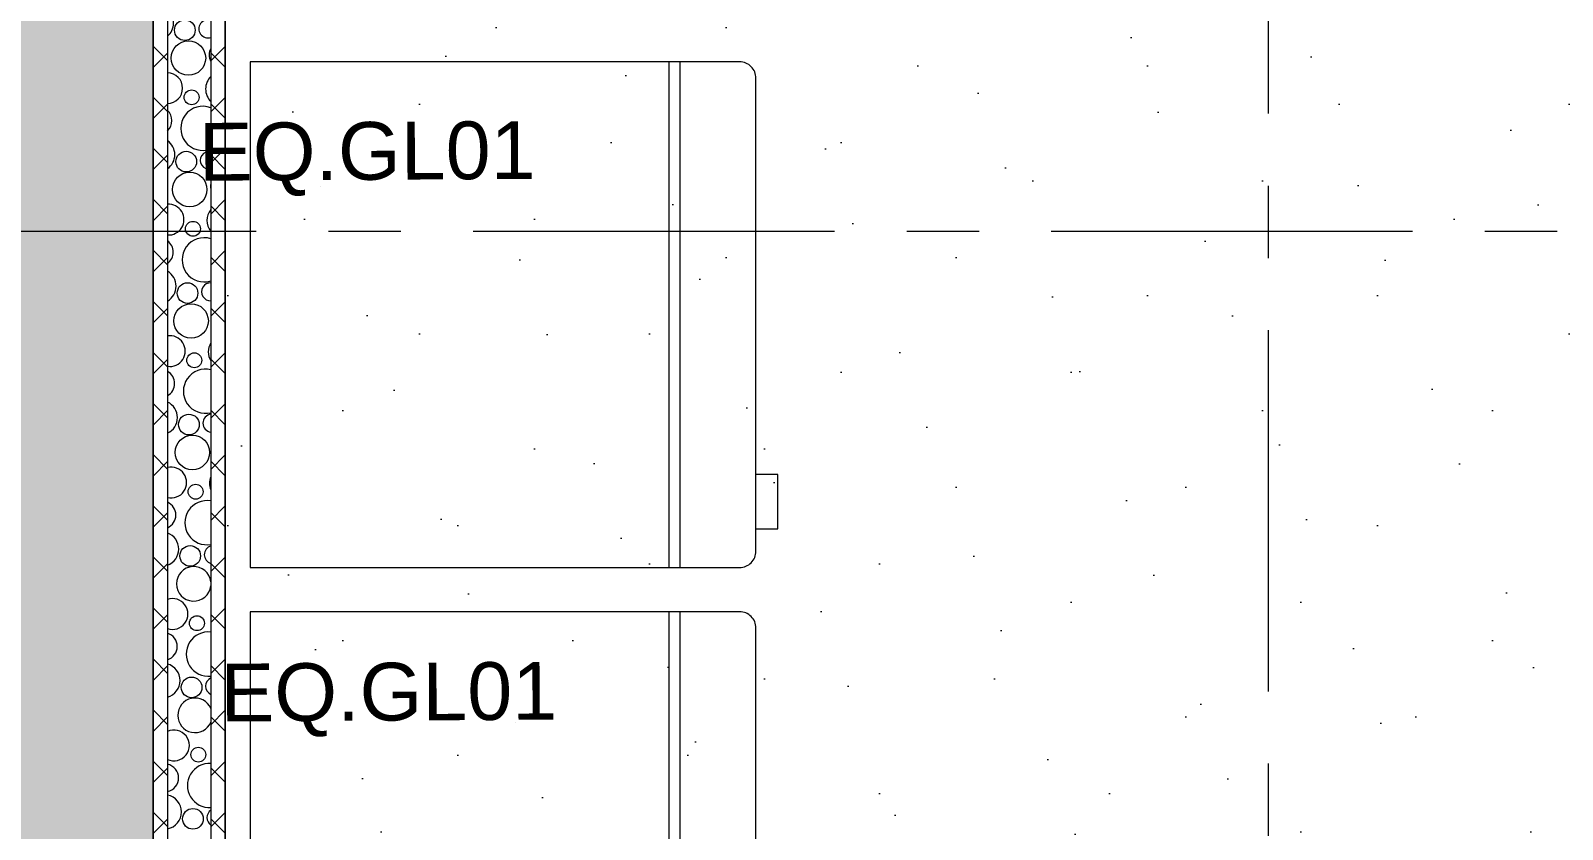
# Model space of a CAD drawing. Header units: metres. Extents: x -77.1 to 22, y -70.6 to -27.7.
# Drawn here: x -51.343 to -49.224, y -36.672 to -35.567 of the extents above; entities that cross this region are included whole.
import ezdxf

# ---------------------------------------------------------------- set-up
doc = ezdxf.new("R2010")
doc.units = ezdxf.units.M
doc.header["$MEASUREMENT"] = 0
doc.linetypes.add('Dot & Dashed', pattern=[0.6, 0.5, -0.05, 0, -0.05])
for name, color, linetype, lineweight in [('0_Caneta_No__99', 7, 'Continuous', 20), ('LAJES.EST_Caneta_No__241', 7, 'Continuous', 13), ('LAJES.EST_Caneta_No__96', 252, 'Continuous', 0), ('NOTAS BANCADAS_Caneta_No__99', 7, 'Continuous', 20), ('PAREDE CONSTRUIR_Caneta_No__241', 7, 'Continuous', 13), ('PAREDE CONSTRUIR_Caneta_No__83', 84, 'Continuous', 0), ('PAREDE CONSTRUIR_Caneta_No__96', 252, 'Continuous', 0)]:
    doc.layers.add(name, color=color, linetype=linetype, lineweight=lineweight)
for name, color, linetype in [('COTAS EXECUTIVO.EXEC', 7, 'Continuous'), ('NOTAS BANCADAS', 7, 'Continuous'), ('PAREDE CONSTRUIR', 7, 'Continuous')]:
    doc.layers.add(name, color=color, linetype=linetype)
for name, color, linetype, lineweight, true_color in [('COTAS EXECUTIVO.EXEC_Caneta_No__25', 7, 'Continuous', 13, 0x982312), ('EQUIPAMENTOS.ARQ_Caneta_No__13', 7, 'Continuous', 0, 0xaaaaaa), ('LAJES.EST_Caneta_No__18', 7, 'Continuous', 0, 0xdfdfdf), ('LAJES.EST_Caneta_No__254', 7, 'Continuous', 0, 0xd1c9ad), ('ZONA_Caneta_No__56', 7, 'Continuous', 0, 0xffe495)]:
    doc.layers.add(name, color=color, linetype=linetype, lineweight=lineweight, true_color=true_color)
doc.styles.add('ESTILO_GERADO_1', font='arial.ttf')
doc.dimstyles.new('ESTILO_GERADO__1', dxfattribs={"dimtxt": 0.1, "dimasz": 0.0475, "dimexe": 0.18, "dimexo": 0.1, "dimgap": 0, "dimtad": 1, "dimtih": 1, "dimtoh": 1, "dimzin": 0, "dimdsep": 46, "dimtxsty": 'ESTILO_GERADO_1', "dimblk": 'ARROWHEAD_11', "dimblk1": 'ARROWHEAD_11', "dimblk2": 'ARROWHEAD_11', "dimcen": 0.09, "dimclrd": 256, "dimclre": 256, "dimclrt": 256, "dimadec": 0, "dimazin": 0, "dimtfac": 1, "dimtdec": 4, "dimtmove": 0, "dimatfit": 3, "dimfxl": 0, "dimtolj": 1, "dimtzin": 0, "dimarcsym": 0})
doc.dimstyles.new('ESTILO_GERADO__24', dxfattribs={"dimtxt": 0.1, "dimasz": 0.0475, "dimexe": 0.18, "dimexo": 1.150023, "dimgap": 0, "dimtad": 1, "dimtih": 1, "dimtoh": 1, "dimzin": 0, "dimdsep": 46, "dimtxsty": 'ESTILO_GERADO_1', "dimblk": 'ARROWHEAD_11', "dimblk1": 'ARROWHEAD_11', "dimblk2": 'ARROWHEAD_11', "dimcen": 0.09, "dimclrd": 256, "dimclre": 256, "dimclrt": 256, "dimadec": 0, "dimazin": 0, "dimtfac": 1, "dimtdec": 4, "dimtmove": 0, "dimatfit": 3, "dimfxl": 0, "dimtolj": 1, "dimtzin": 0, "dimarcsym": 0})
pattern_1 = [(45, (0, 0.5), (-0.159099, 0.159099), [0, -0.15, 0, -0.225]), (110, (0.5, 0.5), (0.21143084, 0.07695453), [0, -0.11, 0, -0.19])]
pattern_2 = [(45, (0, 0), (-0.03535534, 0.03535534), []), (135, (0, 0), (0.03535534, 0.03535534), [])]

# ---------------------------------------------------------------- blocks, each defined once
blk = doc.blocks.new('*X226')
at = {"layer": 'PAREDE CONSTRUIR_Caneta_No__96', "color": 252, "linetype": 'Continuous', "lineweight": 0}
for centre, radius in [((-51.13, -35.566), 0.0143), ((-51.1251, -35.6046), 0.0239), ((-51.1207, -35.659), 0.0103), ((-51.1281, -35.748), 0.0143), ((-51.1233, -35.7866), 0.0239), ((-51.1188, -35.841), 0.0103), ((-51.1263, -35.93), 0.0143), ((-51.1214, -35.9686), 0.0239), ((-51.117, -36.023), 0.0103), ((-51.1244, -36.112), 0.0143), ((-51.1196, -36.1506), 0.0239), ((-51.1151, -36.205), 0.0103), ((-51.1226, -36.2939), 0.0143), ((-51.1133, -36.387), 0.0103), ((-51.1207, -36.4759), 0.0143), ((-51.1114, -36.569), 0.0103), ((-51.1188, -36.6579), 0.0143)]:
    blk.add_circle(centre, radius, dxfattribs=at)
for centre, radius, start, end in [((-51.1695, -35.5564), 0.0237, 310.7687, 49.2313), ((-51.0981, -35.5642), 0.0125, 71.3083, 288.6917), ((-51.0771, -35.6002), 0.0192, 151.8978, 208.1022), ((-51.1544, -35.6463), 0.0213, 270.8918, 89.1082), ((-51.0776, -35.6474), 0.0237, 133.9174, 226.0826), ((-51.1671, -35.6912), 0.0192, 313.0163, 46.9837), ((-51.1051, -35.7019), 0.0306, 68.8786, 291.1214), ((-51.1676, -35.7384), 0.0237, 305.0742, 54.9258), ((-51.0962, -35.7462), 0.0125, 80.0606, 279.9394), ((-51.0753, -35.7822), 0.0192, 168.1737, 191.8263), ((-51.1525, -35.8283), 0.0213, 265.8959, 94.1041), ((-51.0758, -35.8294), 0.0237, 140.533, 219.467), ((-51.1653, -35.8732), 0.0192, 305.8413, 54.1587), ((-51.1032, -35.8839), 0.0306, 72.5559, 287.4441), ((-51.1658, -35.9204), 0.0237, 299.7533, 60.2467), ((-51.0943, -35.9282), 0.0125, 88.5824, 271.4176), ((-51.1507, -36.0103), 0.0213, 260.8685, 99.1315), ((-51.0739, -36.0114), 0.0237, 148.251, 211.749), ((-51.1634, -36.0552), 0.0192, 299.2668, 60.7332), ((-51.1014, -36.0659), 0.0306, 76.1603, 283.8397), ((-51.1639, -36.1024), 0.0237, 294.7018, 65.2982), ((-51.0925, -36.1102), 0.0125, 97.0728, 262.9272), ((-51.1488, -36.1923), 0.0213, 255.7689, 104.2311), ((-51.0721, -36.1934), 0.0237, 158.2379, 201.7621), ((-51.0995, -36.2479), 0.0306, 79.7096, 280.2904), ((-51.1616, -36.2372), 0.0192, 293.0922, 66.9078), ((-51.1621, -36.2844), 0.0237, 289.848, 70.152), ((-51.0906, -36.2922), 0.0125, 105.7237, 254.2763), ((-51.1177, -36.3326), 0.0239, 6.8038, 353.1962), ((-51.147, -36.3743), 0.0213, 250.5511, 109.4489), ((-51.1597, -36.4192), 0.0192, 287.1904, 72.8096), ((-51.0976, -36.4298), 0.0306, 83.2194, 276.7806), ((-51.1602, -36.4664), 0.0237, 285.1386, 74.8614), ((-51.0888, -36.4742), 0.0125, 114.7631, 245.2369), ((-51.1159, -36.5146), 0.0239, 23.7602, 336.2398), ((-51.1451, -36.5563), 0.0213, 245.1592, 114.8408), ((-51.1578, -36.6012), 0.0192, 281.4716, 78.5284), ((-51.0958, -36.6118), 0.0306, 86.7038, 273.2962), ((-51.1584, -36.6484), 0.0237, 280.532, 79.468), ((-51.0869, -36.6562), 0.0125, 124.523, 235.477)]:
    blk.add_arc(centre, radius, start, end, dxfattribs=at)
blk = doc.blocks.new('Refrigerator 26_2')
at = {"layer": 'EQUIPAMENTOS.ARQ_Caneta_No__13', "color": 253, "linetype": 'Continuous', "lineweight": 0, "true_color": 0xaaaaaa}
for p, q in [((0.7, 0.1204), (0, 0.1204)), ((0.7, 0.1054), (0, 0.1054)), ((0.0535, 0), (0.1288, 0))]:
    blk.add_line(p, q, dxfattribs=at)
at = {"layer": 'EQUIPAMENTOS.ARQ_Caneta_No__13', "color": 253, "linetype": 'Continuous', "lineweight": 0, "true_color": 0xaaaaaa, "flags": 128}
blk.add_lwpolyline([(0.6774, 0, 0.414214), (0.7, 0.0226), (0.7, 0.7), (0, 0.7), (0, 0.0226, 0.414214), (0.0226, 0), (0.0535, 0), (0.0535, -0.0301), (0.1288, -0.0301), (0.1288, 0)], format="xyb", close=True, dxfattribs=at)
blk = doc.blocks.new('*D562')
at = {"layer": 'COTAS EXECUTIVO.EXEC_Caneta_No__25', "linetype": 'Continuous', "lineweight": 13, "true_color": 0x982312}
for points in [[(-53.8265, -42.7026), (-53.8256, -42.7074), (-53.8229, -42.7115), (-53.8188, -42.7142), (-53.814, -42.7151), (-53.8093, -42.7142), (-53.8052, -42.7115), (-53.8025, -42.7074), (-53.8015, -42.7026), (-53.8025, -42.6979), (-53.8052, -42.6938), (-53.8093, -42.6911), (-53.814, -42.6901), (-53.8188, -42.6911), (-53.8229, -42.6938), (-53.8256, -42.6979)], [(-44.0265, -42.7026), (-44.0256, -42.7074), (-44.0229, -42.7115), (-44.0188, -42.7142), (-44.014, -42.7151), (-44.0093, -42.7142), (-44.0052, -42.7115), (-44.0025, -42.7074), (-44.0015, -42.7026), (-44.0025, -42.6979), (-44.0052, -42.6938), (-44.0093, -42.6911), (-44.014, -42.6901), (-44.0188, -42.6911), (-44.0229, -42.6938), (-44.0256, -42.6979)]]:
    blk.add_hatch(color=24, dxfattribs=at).paths.add_polyline_path(points)
at = {"layer": 'COTAS EXECUTIVO.EXEC_Caneta_No__25', "color": 24, "linetype": 'Continuous', "lineweight": 13, "true_color": 0x982312}
for p, q in [((-53.814, -42.6901), (-53.814, -42.6026)), ((-44.014, -42.6901), (-44.014, -42.6026)), ((-53.839, -42.7026), (-53.8265, -42.7026)), ((-53.8015, -42.7026), (-44.0265, -42.7026)), ((-44.0015, -42.7026), (-43.989, -42.7026)), ((-53.814, -42.7495), (-53.814, -42.7151)), ((-44.014, -42.7495), (-44.014, -42.7151))]:
    blk.add_line(p, q, dxfattribs=at)
for centre in [(-53.814, -42.7026), (-44.014, -42.7026)]:
    blk.add_circle(centre, 0.0125, dxfattribs=at)
at = {"layer": 'COTAS EXECUTIVO.EXEC_Caneta_No__25', "color": 24, "lineweight": 13, "true_color": 0x982312, "insert": (-49.0475, -42.6826), "char_height": 0.1, "attachment_point": 7, "style": 'ESTILO_GERADO_1'}
blk.add_mtext('\\A1;{\\pql;\\fArial|b0|i0|c0|p0;\\W1.000000;9,80}', dxfattribs=at)
blk = doc.blocks.new('ARROWHEAD_11')
at = {"color": 0, "linetype": 'Continuous', "lineweight": 0}
blk.add_line((0, 0), (-1, 0), dxfattribs=at)
at = {"color": 0, "linetype": 'Continuous', "lineweight": 0, "const_width": 0.25, "flags": 128}
blk.add_lwpolyline([(-0.125, 0, 1), (0.125, 0, 1)], format="xyb", close=True, dxfattribs=at)
blk = doc.blocks.new('*D718')
at = {"layer": 'COTAS EXECUTIVO.EXEC_Caneta_No__25', "linetype": 'Continuous', "lineweight": 13, "true_color": 0x982312}
for points in [[(-53.8265, -37.9218), (-53.8256, -37.9266), (-53.8229, -37.9306), (-53.8188, -37.9333), (-53.814, -37.9343), (-53.8093, -37.9333), (-53.8052, -37.9306), (-53.8025, -37.9266), (-53.8015, -37.9218), (-53.8025, -37.917), (-53.8052, -37.9129), (-53.8093, -37.9102), (-53.814, -37.9093), (-53.8188, -37.9102), (-53.8229, -37.9129), (-53.8256, -37.917)], [(-45.7065, -37.9218), (-45.7056, -37.9266), (-45.7029, -37.9306), (-45.6988, -37.9333), (-45.694, -37.9343), (-45.6893, -37.9333), (-45.6852, -37.9306), (-45.6825, -37.9266), (-45.6815, -37.9218), (-45.6825, -37.917), (-45.6852, -37.9129), (-45.6893, -37.9102), (-45.694, -37.9093), (-45.6988, -37.9102), (-45.7029, -37.9129), (-45.7056, -37.917)]]:
    blk.add_hatch(color=24, dxfattribs=at).paths.add_polyline_path(points)
at = {"layer": 'COTAS EXECUTIVO.EXEC_Caneta_No__25', "color": 24, "linetype": 'Continuous', "lineweight": 13, "true_color": 0x982312}
for p, q in [((-53.814, -37.9093), (-53.814, -36.7718)), ((-45.694, -37.9093), (-45.694, -36.7718)), ((-53.839, -37.9218), (-53.8265, -37.9218)), ((-53.814, -37.9687), (-53.814, -37.9343)), ((-53.8015, -37.9218), (-45.7065, -37.9218)), ((-45.694, -37.9687), (-45.694, -37.9343))]:
    blk.add_line(p, q, dxfattribs=at)
for centre in [(-53.814, -37.9218), (-45.694, -37.9218)]:
    blk.add_circle(centre, 0.0125, dxfattribs=at)
at = {"layer": 'COTAS EXECUTIVO.EXEC_Caneta_No__25', "color": 24, "lineweight": 13, "true_color": 0x982312, "char_height": 0.1, "attachment_point": 7, "style": 'ESTILO_GERADO_1'}
for s, insert in [('\\A1;{\\pql;\\fArial|b0|i0|c0|p0;\\W1.000000;8,12}', (-50.021, -37.9018)), ('\\A1;{\\pql;\\fArial|b0|i0|c0|p0;\\W1.000000;0,20}', (-45.9735, -37.9018))]:
    blk.add_mtext(s, dxfattribs=dict(at, insert=insert))
blk = doc.blocks.new('Rótulo_89_7', base_point=(-50.9692, -36.4193))
at = {"layer": 'NOTAS BANCADAS_Caneta_No__99', "color": 7, "lineweight": 20, "insert": (-50.7354, -36.4412), "char_height": 0.08, "attachment_point": 2, "rotation": 0.323, "style": 'ESTILO_GERADO_1'}
blk.add_mtext('\\A1;{\\pqc;\\pt0,99;\\fArial|b0|i0|c0|p0;\\W1.000000;EQ.GL01\\fArial|b0|i0|c0|p0;\\W1.000000;\\A1{\\H.66x;\\S^  ;}\\fArial|b0|i0|c0|p0;\\W1.000000;\\fArial|b0|i0|c0|p0;\\W1.000000;\\A1{\\H.66x;\\S^  ;}\\fArial|b0|i0|c0|p0;\\W1.000000;\\fArial|b0|i0|c0|p0;\\W1.000000;\\fArial|b0|i0|c0|p0;\\W1.000000;\\fArial|b0|i0|c0|p0;\\W1.000000;\\fArial|b0|i0|c0|p0;\\W1.000000;\\fArial|b0|i0|c0|p0;\\W1.000000;\\fArial|b0|i0|c0|p0;\\W1.000000;\\A1{\\H.66x;\\S^  ;}\\fArial|b0|i0|c0|p0;\\W1.000000;\\fArial|b0|i0|c0|p0;\\W1.000000;\\A1{\\H.66x;\\S^  ;}\\fArial|b0|i0|c0|p0;\\W1.000000;\\fArial|b0|i0|c0|p0;\\W1.000000;\\fArial|b0|i0|c0|p0;\\W1.000000;\\fArial|b0|i0|c0|p0;\\W1.000000;\\fArial|b0|i0|c0|p0;\\W1.000000;\\fArial|b0|i0|c0|p0;\\W1.000000;\\fArial|b0|i0|c0|p0;\\W1.000000;\\A1{\\H.66x;\\S^  ;}\\fArial|b0|i0|c0|p0;\\W1.000000;\\fArial|b0|i0|c0|p0;\\W1.000000;\\A1{\\H.66x;\\S^  ;}\\fArial|b0|i0|c0|p0;\\W1.000000;\\fArial|b0|i0|c0|p0;\\W1.000000;\\fArial|b0|i0|c0|p0;\\W1.000000;\\fArial|b0|i0|c0|p0;\\W1.000000;\\fArial|b0|i0|c0|p0;\\W1.000000;\\fArial|b0|i0|c0|p0;\\W1.000000;\\fArial|b0|i0|c0|p0;\\W1.000000;\\A1{\\H.66x;\\S^  ;}\\fArial|b0|i0|c0|p0;\\W1.000000;\\fArial|b0|i0|c0|p0;\\W1.000000;\\A1{\\H.66x;\\S^  ;}\\fArial|b0|i0|c0|p0;\\W1.000000;\\fArial|b0|i0|c0|p0;\\W1.000000;\\fArial|b0|i0|c0|p0;\\W1.000000;\\fArial|b0|i0|c0|p0;\\W1.000000;\\fArial|b0|i0|c0|p0;\\W1.000000;\\fArial|b0|i0|c0|p0;\\W1.000000;\\fArial|b0|i0|c0|p0;\\W1.000000;\\A1{\\H.66x;\\S^  ;}\\fArial|b0|i0|c0|p0;\\W1.000000;\\fArial|b0|i0|c0|p0;\\W1.000000;\\A1{\\H.66x;\\S^  ;}\\fArial|b0|i0|c0|p0;\\W1.000000;\\fArial|b0|i0|c0|p0;\\W1.000000;\\fArial|b0|i0|c0|p0;\\W1.000000;\\fArial|b0|i0|c0|p0;\\W1.000000;\\fArial|b0|i0|c0|p0;\\W1.000000;\\fArial|b0|i0|c0|p0;\\W1.000000;\\fArial|b0|i0|c0|p0;\\W1.000000;\\A1{\\H.66x;\\S^  ;}\\fArial|b0|i0|c0|p0;\\W1.000000;}', dxfattribs=at)
blk = doc.blocks.new('Rótulo_109_7', base_point=(-50.9991, -35.6705))
at = {"layer": 'NOTAS BANCADAS_Caneta_No__99', "color": 7, "lineweight": 20, "insert": (-50.7653, -35.6925), "char_height": 0.08, "attachment_point": 2, "rotation": 0.323, "style": 'ESTILO_GERADO_1'}
blk.add_mtext('\\A1;{\\pqc;\\pt0,99;\\fArial|b0|i0|c0|p0;\\W1.000000;EQ.GL01\\fArial|b0|i0|c0|p0;\\W1.000000;\\A1{\\H.66x;\\S^  ;}\\fArial|b0|i0|c0|p0;\\W1.000000;\\fArial|b0|i0|c0|p0;\\W1.000000;\\A1{\\H.66x;\\S^  ;}\\fArial|b0|i0|c0|p0;\\W1.000000;\\fArial|b0|i0|c0|p0;\\W1.000000;\\fArial|b0|i0|c0|p0;\\W1.000000;\\fArial|b0|i0|c0|p0;\\W1.000000;\\fArial|b0|i0|c0|p0;\\W1.000000;\\fArial|b0|i0|c0|p0;\\W1.000000;\\fArial|b0|i0|c0|p0;\\W1.000000;\\A1{\\H.66x;\\S^  ;}\\fArial|b0|i0|c0|p0;\\W1.000000;\\fArial|b0|i0|c0|p0;\\W1.000000;\\A1{\\H.66x;\\S^  ;}\\fArial|b0|i0|c0|p0;\\W1.000000;\\fArial|b0|i0|c0|p0;\\W1.000000;\\fArial|b0|i0|c0|p0;\\W1.000000;\\fArial|b0|i0|c0|p0;\\W1.000000;\\fArial|b0|i0|c0|p0;\\W1.000000;\\fArial|b0|i0|c0|p0;\\W1.000000;\\fArial|b0|i0|c0|p0;\\W1.000000;\\A1{\\H.66x;\\S^  ;}\\fArial|b0|i0|c0|p0;\\W1.000000;\\fArial|b0|i0|c0|p0;\\W1.000000;\\A1{\\H.66x;\\S^  ;}\\fArial|b0|i0|c0|p0;\\W1.000000;\\fArial|b0|i0|c0|p0;\\W1.000000;\\fArial|b0|i0|c0|p0;\\W1.000000;\\fArial|b0|i0|c0|p0;\\W1.000000;\\fArial|b0|i0|c0|p0;\\W1.000000;\\fArial|b0|i0|c0|p0;\\W1.000000;\\fArial|b0|i0|c0|p0;\\W1.000000;\\A1{\\H.66x;\\S^  ;}\\fArial|b0|i0|c0|p0;\\W1.000000;\\fArial|b0|i0|c0|p0;\\W1.000000;\\A1{\\H.66x;\\S^  ;}\\fArial|b0|i0|c0|p0;\\W1.000000;\\fArial|b0|i0|c0|p0;\\W1.000000;\\fArial|b0|i0|c0|p0;\\W1.000000;\\fArial|b0|i0|c0|p0;\\W1.000000;\\fArial|b0|i0|c0|p0;\\W1.000000;\\fArial|b0|i0|c0|p0;\\W1.000000;\\fArial|b0|i0|c0|p0;\\W1.000000;\\A1{\\H.66x;\\S^  ;}\\fArial|b0|i0|c0|p0;\\W1.000000;\\fArial|b0|i0|c0|p0;\\W1.000000;\\A1{\\H.66x;\\S^  ;}\\fArial|b0|i0|c0|p0;\\W1.000000;\\fArial|b0|i0|c0|p0;\\W1.000000;\\fArial|b0|i0|c0|p0;\\W1.000000;\\fArial|b0|i0|c0|p0;\\W1.000000;\\fArial|b0|i0|c0|p0;\\W1.000000;\\fArial|b0|i0|c0|p0;\\W1.000000;\\fArial|b0|i0|c0|p0;\\W1.000000;\\A1{\\H.66x;\\S^  ;}\\fArial|b0|i0|c0|p0;\\W1.000000;}', dxfattribs=at)

msp = doc.modelspace()

# ---------------------------------------------------------------- hatches: boundary and pattern name
at = {"layer": 'LAJES.EST_Caneta_No__18', "linetype": 'Continuous', "lineweight": 0, "true_color": 0xdfdfdf}
h = msp.add_hatch(dxfattribs=at)
h.set_pattern_fill('Piso_Externo__0007', color=254, style=0, pattern_type=2)
h.set_pattern_definition([(45, (0, 0.6), (-0.1909188, 0.1909188), [0, -0.18, 0, -0.27]), (110, (0.6, 0.6), (0.253717, 0.09234544), [0, -0.132, 0, -0.228])])
h.paths.add_polyline_path([(-76.514, -65.1016), (-73.814, -65.1016, -0.414214), (-75.814, -67.1016), (-66.814, -67.1016, -0.414214), (-68.814, -65.1016), (-68.814, -62.301), (-68.814, -45.4002, -0.414214), (-66.514, -43.1002), (-65.914, -43.1002), (-65.914, -42.3002), (-66.514, -42.3002), (-66.514, -38.2041), (-65.114, -38.2041), (-65.114, -36.7038), (-66.514, -36.7038), (-66.514, -32.5997), (-65.114, -32.5997), (-56.714, -32.5997), (-53.814, -32.5997), (-44.014, -32.5997), (-44.014, -42.3002), (-53.814, -42.3002), (-53.814, -47.1002), (-44.014, -47.1002), (-44.014, -50.8516), (-45.6136, -50.8516), (-45.6136, -52.3506), (-44.014, -52.3506), (-44.014, -60.3006), (-48.9163, -60.3006), (-48.9163, -61.1006), (-44.3609, -61.1006), (-44.3609, -67.1016), (-44.014, -67.1016), (-41.514, -67.1016), (-41.514, -28.1016), (-41.714, -28.1016), (-41.714, -60.3006), (-43.014, -60.3006), (-43.014, -30.0016), (-66.514, -30.0016), (-66.514, -28.1016), (-76.514, -28.1016)])
h.paths.add_polyline_path([(-73.814, -45.1016), (-76.314, -45.1016), (-76.314, -43.0892), (-75.7984, -43.0908, -0.414214), (-73.8139, -45.0876)], flags=0)
h.paths.add_polyline_path([(-73.814, -45.5846, -0.009328), (-73.814, -45.6604)], flags=0)
h.paths.add_polyline_path([(-52.814, -46.3002), (-52.814, -43.1002), (-44.014, -43.1002), (-44.014, -46.3002)], flags=0)
h.paths.add_polyline_path([(-67.714, -34.1), (-76.314, -34.1), (-76.314, -32.5997), (-67.714, -32.5997)], flags=0)
at = {"layer": 'LAJES.EST_Caneta_No__254', "linetype": 'Continuous', "lineweight": 0, "true_color": 0xd1c9ad}
h = msp.add_hatch(dxfattribs=at)
h.set_pattern_fill('Haie_OD_0007', color=9, style=0, pattern_type=2)
h.set_pattern_definition(pattern_1)
h.paths.add_polyline_path([(-65.114, -47.1002), (-66.514, -47.1002), (-66.514, -60.3006), (-56.514, -60.3006), (-44.014, -60.3006), (-44.014, -56.6006), (-50.5957, -56.6006), (-50.5957, -54.2479), (-52.6157, -54.2479), (-52.6157, -52.5506), (-50.5957, -52.5506), (-45.6136, -52.5506), (-45.6136, -50.8516), (-44.014, -50.8516), (-44.014, -47.1002), (-53.814, -47.1002), (-53.814, -42.3002), (-44.014, -42.3002), (-44.014, -37.1002), (-51.174, -37.1002), (-51.174, -32.5997), (-53.814, -32.5997), (-56.714, -32.5997), (-58.7637, -32.5997), (-58.7637, -34.9038), (-63.464, -34.9038), (-63.464, -36.5038), (-65.114, -36.5038), (-65.114, -38.4037), (-63.464, -38.4037), (-63.464, -42.1002), (-65.114, -42.1002), (-65.114, -42.3002)])
h.paths.add_polyline_path([(-60.5596, -42.1002), (-60.5596, -38.4037), (-58.8637, -38.4037), (-58.8637, -42.1002)], flags=0)
h.paths.add_polyline_path([(-59.064, -48.7001), (-59.064, -47.3002), (-56.714, -47.3002), (-56.714, -48.7001)], flags=0)
at = {"layer": 'LAJES.EST_Caneta_No__96', "linetype": 'Continuous', "lineweight": 0}
h = msp.add_hatch(dxfattribs=at)
h.set_pattern_fill('Haie_OD_0007', color=252, style=0, pattern_type=2)
h.set_pattern_definition(pattern_1)
h.paths.add_polyline_path([(-51.074, -37.1002), (-44.014, -37.1002), (-44.014, -32.5997), (-51.074, -32.5997)])
at = {"layer": 'PAREDE CONSTRUIR_Caneta_No__83', "linetype": 'Continuous', "lineweight": 0}
h = msp.add_hatch(dxfattribs=at)
h.set_pattern_fill('Placomur_0007', color=84, style=0, pattern_type=2)
h.set_pattern_definition(pattern_2)
h.paths.add_polyline_path([(-51.174, -32.7997), (-51.174, -37.1002), (-51.154, -37.1002), (-51.154, -32.7997)])
h = msp.add_hatch(dxfattribs=at)
h.set_pattern_fill('Placomur_0007', color=84, style=0, pattern_type=2)
h.set_pattern_definition(pattern_2)
h.paths.add_polyline_path([(-51.094, -32.7997), (-51.094, -37.1002), (-51.074, -37.1002), (-51.074, -32.7997)])

# ---------------------------------------------------------------- linework, layer by layer
at = {"layer": '0_Caneta_No__99', "color": 7, "linetype": 'Dot & Dashed', "lineweight": 20}
for p, q in [((-49.6311, -27.9815), (-49.6311, -67.6566)), ((-41.4312, -35.8446), (-76.7059, -35.8446))]:
    msp.add_line(p, q, dxfattribs=at)
at = {"layer": 'LAJES.EST_Caneta_No__241', "color": 7, "linetype": 'Continuous', "lineweight": 13, "flags": 128}
msp.add_lwpolyline([(-56.514, -60.3006), (-44.014, -60.3006), (-44.014, -56.6006), (-50.5957, -56.6006), (-50.5957, -54.2479), (-52.6157, -54.2479), (-52.6157, -52.5506), (-50.5957, -52.5506), (-45.6136, -52.5506), (-45.6136, -50.8516), (-44.014, -50.8516), (-44.014, -47.1002), (-53.814, -47.1002), (-53.814, -42.3002), (-44.014, -42.3002), (-44.014, -37.1002), (-51.174, -37.1002), (-51.174, -32.5997), (-53.814, -32.5997), (-56.714, -32.5997)], dxfattribs=at)
msp.add_lwpolyline([(-51.074, -37.1002), (-44.014, -37.1002), (-44.014, -32.5997), (-51.074, -32.5997)], close=True, dxfattribs=at)
at = {"layer": 'PAREDE CONSTRUIR_Caneta_No__241', "color": 7, "linetype": 'Continuous', "lineweight": 13}
for p, q in [((-51.154, -32.7997), (-51.154, -37.1002)), ((-51.094, -32.7997), (-51.094, -37.1002))]:
    msp.add_line(p, q, dxfattribs=at)
at = {"layer": 'PAREDE CONSTRUIR_Caneta_No__241', "color": 7, "linetype": 'Continuous', "lineweight": 13, "flags": 128}
for points in [[(-51.174, -32.7997), (-51.174, -37.1002)], [(-51.074, -37.1002), (-51.074, -32.7997)]]:
    msp.add_lwpolyline(points, dxfattribs=at)
at = {"layer": 'ZONA_Caneta_No__56', "color": 41, "linetype": 'Continuous', "lineweight": 0, "true_color": 0xffe495, "flags": 128}
for points in [[(-56.574, -36.5038), (-54.374, -36.5038), (-53.814, -36.5038), (-53.814, -37.1002), (-51.174, -37.1002), (-51.174, -36.5038), (-51.174, -32.7997), (-54.374, -32.7997), (-54.374, -34.9997), (-56.574, -34.9997)], [(-45.694, -32.8037), (-51.074, -32.8037), (-51.074, -37.1002), (-45.694, -37.1002)]]:
    msp.add_lwpolyline(points, close=True, dxfattribs=at)

# ---------------------------------------------------------------- block references
at = {"layer": 'EQUIPAMENTOS.ARQ_Caneta_No__13', "color": 253, "linetype": 'Continuous', "lineweight": 0, "true_color": 0xaaaaaa, "rotation": 90}
for p in [(-50.3398, -36.3099), (-50.3398, -37.0711)]:
    msp.add_blockref('Refrigerator 26_2', p, dxfattribs=at)
at = {"layer": 'NOTAS BANCADAS', "color": 251, "linetype": 'Continuous', "lineweight": 5, "true_color": 0x6b6b6b}
for name, p in [('Rótulo_109_7', (-50.9991, -35.6705)), ('Rótulo_89_7', (-50.9692, -36.4193))]:
    msp.add_blockref(name, p, dxfattribs=at)
at = {"layer": 'PAREDE CONSTRUIR', "color": 7, "lineweight": 13}
msp.add_blockref('*X226', (0, 0), dxfattribs=at)

# ---------------------------------------------------------------- dimensions: what is measured, and where the dimension line sits
at = {"layer": 'COTAS EXECUTIVO.EXEC', "color": 24, "linetype": 'Continuous', "lineweight": 13, "true_color": 0x982312}
for base, p1, p2, dimstyle, picture, middle in [((-44.014, -42.7026), (-53.814, -39.3176), (-44.014, -33.8003), 'ESTILO_GERADO__1', '*D562', (-48.918, -42.6326)), ((-45.694, -37.9218), (-53.814, -43.5777), (-45.694, -33.8503), 'ESTILO_GERADO__24', '*D718', (-49.8915, -37.8518))]:
    dim = msp.add_linear_dim(base=base, p1=p1, p2=p2, dimstyle=dimstyle, dxfattribs=at)
    dim.commit()
    dim.dimension.update_dxf_attribs({"geometry": picture, "text_midpoint": middle, "dimtype": 160})

doc.saveas('drawing.dxf')
